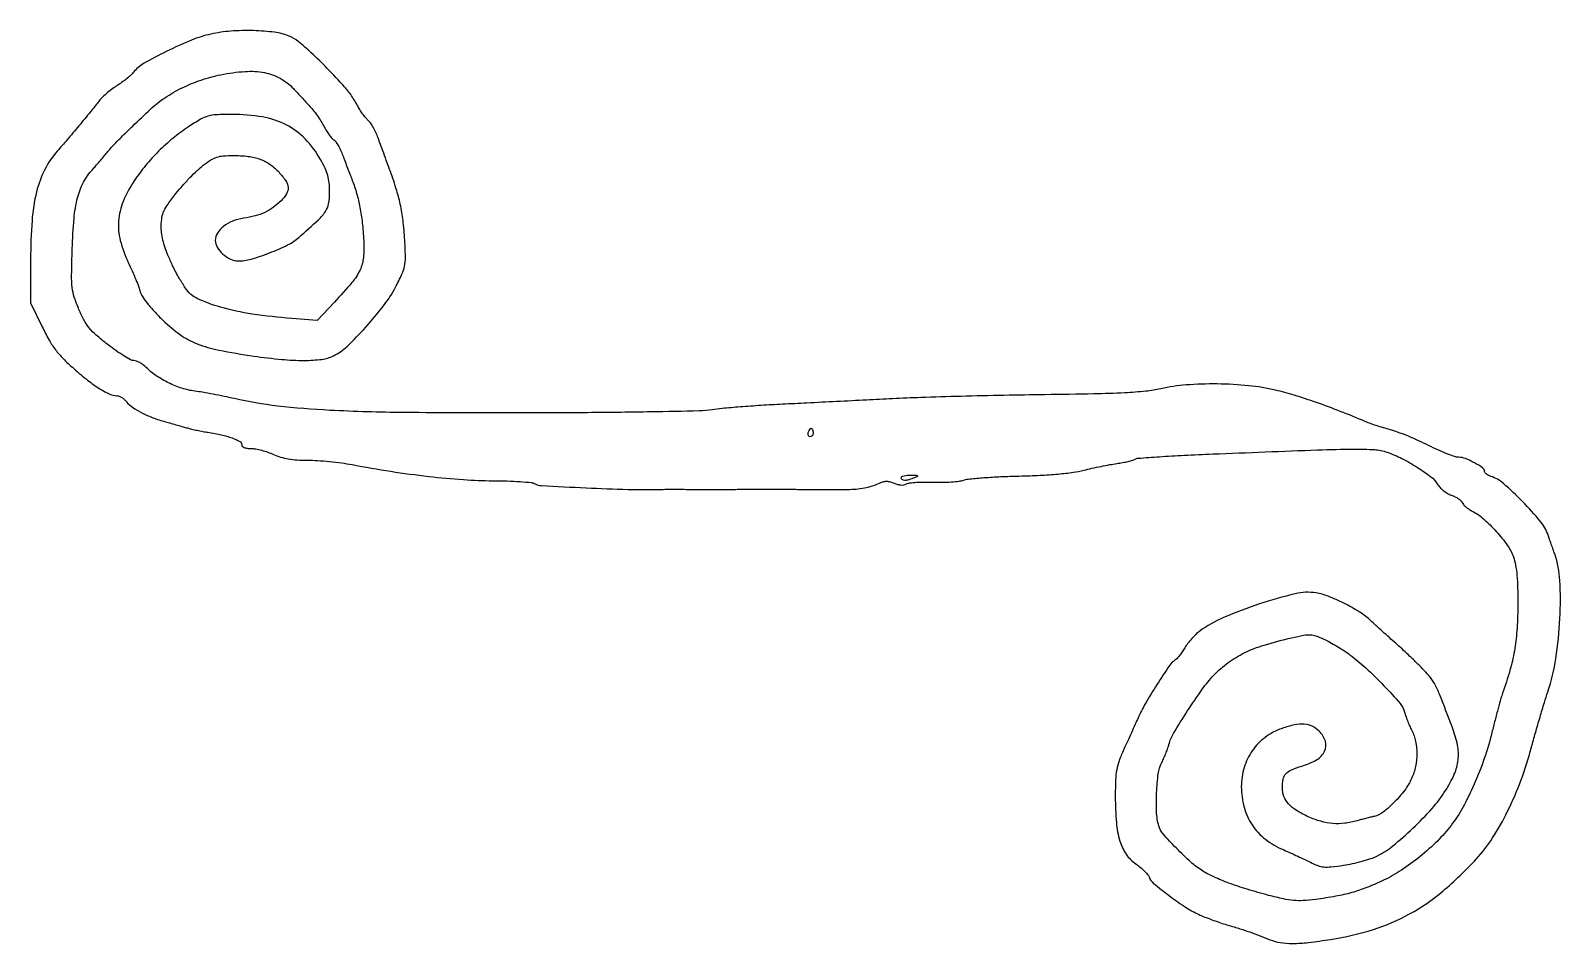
# Model space of a CAD drawing. Extents: x 0 to 522, y 0 to 312.
import ezdxf

# ---------------------------------------------------------------- set-up
doc = ezdxf.new("R2010")
doc.units = 0

msp = doc.modelspace()

# ---------------------------------------------------------------- linework, layer by layer
for points in [[(61.5, 310.408828, 0.042136), (54.920834, 308.352929, 0.017592), (46.436343, 304.540826, 0.014857), (38.512333, 300.343067, 0.097155), (35.116165, 297.42055, -0.04077), (34.201768, 296.435092, -0.01434), (32.740874, 295.172763, -0.014128), (31.048186, 293.870739, -0.016084), (29.354878, 292.724024, 0.021517), (27.626169, 291.525745, 0.016116), (25.826501, 290.06631, 0.016366), (24.218863, 288.579596, 0.035479), (23.108893, 287.316092, -0.008194), (20.428926, 283.907265, -0.002919), (16.493611, 279.124381, -0.002979), (12.39838, 274.265116, -0.006037), (9.107342, 270.5, 0.066987), (4.835579, 264.210368, 0.055415), (2.039771, 256.60136, 0.04218), (0.482882, 246.772418, 0.018198), (0, 233.509143), (0, 218.646065), (3.962745, 210.459046, 0.016415), (6.299405, 206.010097, 0.033042), (8.479027, 202.701392, 0.033114), (11.072382, 199.713151, 0.016561), (14.712745, 196.275905, 0.013602), (19.54841, 192.23266, 0.026937), (23.630478, 189.347165, 0.033497), (26.988735, 187.536486, 0.10729), (29.460128, 187, -0.100215), (30.181255, 186.853998, -0.040819), (31.072675, 186.388645, -0.038281), (31.978714, 185.715134, -0.03968), (32.759787, 184.918792, 0.067721), (34.817404, 183.043174, 0.032268), (37.896693, 181.199827, 0.028751), (41.699891, 179.513226, 0.022404), (46, 178.111454, -0.000707), (47.942484, 177.570222, -0.000545), (50.059375, 176.974678, -0.000551), (52.035812, 176.413966, -0.001321), (53.5, 175.99265, 0.012685), (54.933172, 175.615306, 0.006046), (56.79375, 175.199267, 0.005989), (58.749427, 174.811133, 0.008471), (60.5, 174.516039, -0.017814), (65.07713, 173.656237, -0.031767), (68.752934, 172.580035, -0.035245), (71.348682, 171.424604, -0.277174), (72, 170.33994, 0.195207), (72.226983, 169.780705, 0.101054), (72.860468, 169.348947, 0.066447), (73.881929, 169.072707, 0.031176), (75.25, 168.978038, -0.043596), (76.802756, 168.831813, -0.019001), (78.825829, 168.381479, -0.018633), (80.952088, 167.737033, -0.023611), (82.859204, 166.978038, 0.034681), (85.273532, 166.07852, 0.029832), (87.913293, 165.466945, 0.02602), (90.936889, 165.114666, 0.015991), (94.521236, 165, -0.01596), (97.882253, 164.892687, -0.008794), (101.981261, 164.558191, -0.00876), (106.130409, 164.072489, -0.013885), (109.662032, 163.49597, 0.009103), (122.848137, 161.213755, 0.009764), (135.804486, 159.471822, 0.010426), (147.700938, 158.359069, 0.018105), (157.613775, 158, -0.007767), (162.551454, 157.923296, -0.010351), (167.031456, 157.691172, -0.007856), (170.745944, 157.362781, -0.097181), (172.095909, 156.948671, 0.110243), (174.323803, 156.327768, 0.001315), (189.505386, 155.574596, 0.004316), (203.818433, 155.026012, 0.01428), (213.25, 155.015461, -0.004329), (214.75042, 155.043644, -0.001487), (216.923014, 155.059178, -0.001259), (219.660749, 155.063719, -0.000699), (223, 155.056182, 0.000613), (224.172993, 155.053333, 0.000098), (226.46875, 155.051019, 0.000108), (229.173349, 155.049408, 0.000095), (232, 155.048872, 0.000095), (234.826651, 155.049408, 0.000108), (237.53125, 155.051019, 0.000098), (239.827007, 155.053333, 0.000613), (241, 155.056182, -0.000387), (241.976053, 155.058994, -0.000161), (243.29375, 155.061345, -0.000159), (244.705005, 155.062958, -0.000206), (246, 155.063492), (248.70625, 155.063492), (251, 155.063492), (253.29375, 155.063492), (256, 155.063492, -0.000206), (257.294995, 155.062958, -0.000159), (258.70625, 155.061345, -0.000161), (260.023947, 155.058994, -0.000387), (261, 155.056182, 0.000613), (262.172993, 155.053333, 0.000098), (264.46875, 155.051019, 0.000108), (267.173349, 155.049408, 0.000095), (270, 155.048872, -0.000117), (272.808404, 155.048214, -0.00014), (275.457813, 155.046232, -0.000121), (277.692475, 155.043397, -0.000907), (278.75, 155.039883, 0.024312), (281.59647, 155.163721, 0.02373), (284.440881, 155.563238, 0.024882), (287.067373, 156.196942, 0.038381), (289.25, 157.026542, -0.034069), (290.732547, 157.604709, -0.069953), (291.959763, 157.807861, -0.073014), (293.161163, 157.661295, -0.040112), (294.557147, 157.155916, 0.039916), (295.744304, 156.725612, 0.051635), (296.886586, 156.535678, 0.057925), (297.925752, 156.591983, 0.080218), (298.807147, 156.893826, -0.092706), (299.875004, 157.230191, -0.013212), (302.171923, 157.446387, -0.01465), (304.933064, 157.551714, -0.012022), (307.884504, 157.506807, 0.013557), (310.940186, 157.469693, 0.013274), (314.014988, 157.597415, 0.013275), (316.704239, 157.852607, 0.047815), (318.384504, 158.222557, -0.054395), (320.385246, 158.635613, -0.00555), (325.215957, 159.041415, -0.006882), (331.000447, 159.382766, -0.005438), (337.265562, 159.597765, 0.006636), (344.331265, 159.857182, 0.009758), (350.529371, 160.28855, 0.011023), (355.652778, 160.859826, 0.029306), (359.265562, 161.560948, -0.007159), (362.017464, 162.222615, -0.005004), (365.137384, 162.892935, -0.005049), (368.141298, 163.475412, -0.010457), (370.5, 163.857312, 0.01078), (372.505899, 164.183419, 0.012505), (374.398303, 164.582286, 0.011574), (375.9767, 164.995234, 0.069689), (376.749543, 165.338687, -0.121744), (377.779257, 165.674273, -0.001388), (385.049354, 166.18384, -0.004165), (393.481301, 166.680808, -0.002693), (403.249543, 167.122193, -0.000476), (438.996082, 168.5105, -0.007032), (451.54889, 168.809357, -0.019992), (458.372202, 168.602963, -0.066038), (462.769483, 167.701958, -0.033887), (467.768315, 165.578252, -0.02381), (473.083406, 162.555497, -0.022438), (477.662183, 159.358194, -0.096763), (479.849846, 156.881083, 0.058104), (480.670884, 155.79336, 0.033942), (481.878214, 154.690336, 0.03352), (483.255477, 153.737125, 0.047891), (484.597656, 153.100848, -0.030622), (485.866834, 152.551936, -0.033086), (487.02561, 151.864281, -0.03512), (487.928451, 151.146155, -0.116078), (488.353165, 150.522049, 0.094589), (488.752795, 149.877526, 0.030144), (489.569263, 149.090741, 0.028865), (490.605265, 148.304959, 0.028493), (491.729245, 147.640013, -0.061506), (495.610374, 144.984175, -0.028671), (499.95071, 140.687929, -0.028563), (503.729438, 135.977322, -0.069296), (505.785912, 132.032822, -0.040404), (506.54078, 129.211647, -0.022986), (507.015477, 125.709393, -0.017116), (507.263486, 121.165427, -0.007054), (507.301644, 115, -0.01499), (506.986059, 106.676579, -0.026553), (506.157407, 99.859901, -0.026909), (504.620251, 93.231182, -0.01589), (502.114324, 85.5, 0.017352), (501.548525, 83.736861, 0.002914), (500.602268, 80.317715, 0.003187), (499.538667, 76.283735, 0.002824), (498.481918, 72.070944, -0.022611), (495.891612, 63.240635, -0.020904), (492.454788, 54.44124, -0.021827), (488.544913, 46.505908, -0.037685), (484.533637, 40.34026, -0.034621), (479.870324, 35.037632, -0.024508), (473.967686, 29.742066, -0.024549), (467.5925, 25.063043, -0.035387), (461.5, 21.628599, -0.016471), (455.783608, 19.14659, -0.025631), (450.694426, 17.429308, -0.024067), (445.229457, 16.172388, -0.012493), (438.308639, 15.105485, -0.016835), (434.081505, 14.70567, -0.03692), (430.834118, 14.748442, -0.032353), (427.374936, 15.277124, -0.010309), (422.308639, 16.500633, -0.009434), (414.981267, 18.579494, -0.014802), (408.776932, 20.669449, -0.017306), (403.676277, 22.760883, -0.033022), (399.768449, 24.844027, -0.044259), (395.813715, 27.814598, -0.016837), (390.840238, 32.60226, -0.013385), (386.294189, 37.541264, -0.110693), (384.84968, 40.206059, -0.057956), (384.084947, 44.930837, -0.022846), (384.091562, 51.529632, -0.021859), (384.673488, 57.949477, -0.082735), (385.8581, 61.789838, 0.012001), (386.613657, 63.393506, 0.009775), (387.347264, 65.144515, 0.009905), (387.959525, 66.784116, 0.02531), (388.318347, 68, -0.075853), (389.842226, 71.730859, -0.009073), (394.568836, 79.314778, -0.011401), (399.685918, 86.822053, -0.034537), (403.620693, 91.588275, -0.043236), (408.535701, 95.944515, -0.047335), (413.986358, 99.242894, -0.038677), (420.840381, 101.919255, -0.017366), (430.187948, 104.408206, -0.00959), (434.339805, 105.277187, -0.057653), (436.536064, 105.43551, -0.075488), (438.447924, 105.060074, -0.022897), (441.187948, 103.932547, -0.017391), (443.163029, 102.926914, -0.009036), (445.558646, 101.543166, -0.008973), (447.970324, 100.031785, -0.013502), (450.011697, 98.620881, -0.028837), (455.449947, 94.137736, -0.015592), (461.629951, 88.045253, -0.011222), (467.164781, 81.970247, -0.120944), (468.676581, 79.035911, 0.025225), (469.037582, 77.805827, 0.010007), (469.651246, 76.155064, 0.009874), (470.385969, 74.396115, 0.012219), (471.1419, 72.789838, -0.063837), (472.459362, 69.02713, -0.052993), (472.897581, 64.804509, -0.051739), (472.438068, 60.480081, -0.05432), (471.101334, 56.416186, -0.053837), (468.719831, 52.387579, -0.03412), (465.162326, 48.245894, -0.033665), (461.354474, 44.86817, -0.110356), (458.327289, 43.448638, 0.00554), (457.028548, 43.144903, 0.003065), (455.449266, 42.746774, 0.003056), (453.853868, 42.323743, 0.004916), (452.5, 41.941552, -0.042321), (448.279128, 41.084284, -0.049658), (444.197886, 41.016729, -0.048496), (440.104226, 41.759956, -0.037492), (435.844947, 43.321785, -0.032582), (431.790802, 45.49232, -0.070326), (429.083011, 47.759746, -0.090901), (427.538631, 50.267673, -0.092929), (427, 53.140719, -0.048709), (427.290456, 56.115164, -0.133665), (428.219898, 57.989059, -0.111971), (430.08702, 59.326507, -0.028925), (433.599564, 60.571968, 0.061187), (438.658634, 62.741576, 0.146671), (441.419375, 65.692112, 0.195889), (441.670149, 69.073145, 0.118691), (439.545455, 72.545455, 0.0864), (437.199819, 74.195452, 0.092368), (434.488491, 74.906404, 0.071539), (431.15525, 74.670666, 0.031446), (426.889899, 73.461154, 0.075439), (421.169797, 70.411751, 0.08007), (416.745019, 65.854285, 0.079608), (413.957913, 60.113096, 0.073398), (413, 53.622743, 0.065641), (413.934249, 46.53703, 0.082184), (416.671416, 40.508199, 0.081462), (421.227994, 35.643946, 0.063191), (427.5, 31.975258, -0.004671), (429.710364, 31.00827, -0.003116), (432.224532, 29.861398, -0.003137), (434.649022, 28.71859, -0.006147), (436.562237, 27.772969, 0.028958), (439.098994, 26.660031, 0.066857), (441.125502, 26.202559, 0.048994), (443.559236, 26.225443, 0.010009), (447.834134, 26.772719, 0.016764), (450.904277, 27.334156, 0.013431), (454.167962, 28.137187, 0.013647), (457.148579, 29.044233, 0.033265), (459.271897, 29.915066, 0.056191), (464.680016, 33.366082, 0.020471), (471.515859, 39.375829, 0.020779), (478.049574, 46.152713, 0.038912), (482.641778, 52.221188, 0.039169), (485.653076, 57.843578, 0.076243), (486.964579, 62.749477, 0.077333), (486.736568, 67.776462, 0.041321), (485, 73.764117, 0.001898), (480.591746, 85.174526, 0.033443), (478.90809, 88.757072, 0.057899), (476.962753, 91.4713, 0.01038), (472.67318, 96, 0.008056), (471.385983, 97.262308, 0.002615), (469.443564, 99.0875, 0.002606), (467.263215, 101.093805, 0.00293), (465.145071, 103, -0.001028), (462.963308, 104.948483, -0.000792), (460.590082, 107.083537, -0.0008), (458.378084, 109.086322, -0.001911), (456.743785, 110.582252, 0.048466), (453.150464, 113.303654, 0.022015), (447.990223, 116.171889, 0.02191), (442.648179, 118.554146, 0.053749), (438.506673, 119.69263, 0.099946), (431.404954, 119.420105, 0.020069), (419.170237, 115.932152, 0.02204), (406.905598, 111.288736, 0.056658), (398.686164, 106.591408, 0.034824), (397.454676, 105.549909, 0.018432), (396.072817, 104.102723, 0.018255), (394.762075, 102.511174, 0.026839), (393.741006, 101.014746, -0.015088), (392.831147, 99.611604, -0.016274), (391.85997, 98.301749, -0.015982), (390.957832, 97.23612, -0.071555), (390.330399, 96.714612, 0.107238), (388.524697, 94.983694, 0.006167), (384.288073, 88.524957, 0.01017), (380.248959, 81.905477, 0.028134), (377.77167, 77.044059, -0.001633), (376.801317, 74.861186, -0.000729), (375.510209, 71.993318, -0.000721), (374.135595, 68.963464, -0.000978), (372.88472, 66.231066, 0.019843), (371.309113, 62.415257, 0.043597), (370.483522, 59.370346, 0.035225), (370.104644, 55.850053, 0.009199), (370, 50.162567, 0.020751), (370.367775, 41.304724, 0.053492), (371.574637, 35.025159, 0.075161), (373.737758, 30.510273, 0.092697), (377.020693, 27.202972, -0.020412), (378.562399, 26.042961, -0.022297), (379.957757, 24.793094, -0.022452), (381.04754, 23.625308, -0.094122), (381.521157, 22.794795, 0.138457), (383.053835, 20.581881, 0.012221), (388.457419, 16.340788, 0.017091), (394.294416, 12.288712, 0.039272), (399, 9.753706, 0.010185), (401.049241, 8.898702, 0.00622), (403.5, 7.969339, 0.006233), (405.952011, 7.108714, 0.010997), (408, 6.468243, -0.005896), (412.040743, 5.249683, -0.006858), (415.851977, 3.993439, -0.007225), (419.433634, 2.699954, -0.008515), (422.783927, 1.369395, 0.061133), (426.250323, 0.398981, 0.038822), (430.436927, 0.091789, 0.027736), (435.899405, 0.418932, 0.010408), (443.5, 1.459734, 0.036423), (458.088045, 4.871123, 0.05065), (470.417122, 10.138326, 0.049147), (481.705163, 17.913648, 0.031738), (493.16688, 28.913701, 0.042816), (498.708562, 36.099752, 0.0282), (503.852694, 45.19034, 0.026106), (508.358259, 55.660748, 0.022824), (511.978448, 67.019987, -0.00318), (513.342811, 71.964336, -0.002465), (514.88908, 77.330871, -0.002492), (516.381559, 82.324117, -0.006004), (517.548675, 86, 0.041388), (520.291232, 97.368506, 0.025985), (521.684822, 110.979497, 0.025848), (521.663921, 123.962751, 0.069626), (519.904114, 133, 0.000788), (519.36693, 134.553464, 0.000525), (518.746531, 136.33244, 0.000528), (518.140924, 138.05731, 0.001034), (517.654294, 139.429582, 0.087033), (514.977469, 144.143164, 0.020839), (508.938938, 150.866634, 0.020021), (502.405616, 157.042872, 0.102846), (498.083789, 159.473406, -0.038714), (497.286286, 159.796314, -0.048869), (496.612113, 160.218771, -0.057098), (496.146351, 160.671767, -0.173), (496, 161.082086, 0.243508), (495.351409, 162.334881, 0.027532), (492.556478, 164.088356, 0.032589), (489.44862, 165.551861, 0.093617), (487.11597, 165.996262, -0.080987), (485.746656, 166.221725, -0.012109), (483.115962, 167.179109, -0.013345), (480.040473, 168.479169, -0.011154), (476.846707, 170.017726, 0.011188), (473.444436, 171.656442, 0.009178), (469.741231, 173.257756, 0.009295), (466.282158, 174.604134, 0.024103), (463.730736, 175.405702, -0.008827), (461.471985, 176.040223, -0.006624), (459.008404, 176.81517, -0.006701), (456.708902, 177.606435, -0.015247), (455, 178.279706, 0.008283), (446.752113, 181.662639, 0.008924), (438.598072, 184.683706, 0.009534), (431.049144, 187.167789, 0.016464), (424.671043, 188.904933, 0.034012), (415.565336, 190.421041, 0.021448), (404.799541, 191.004025, 0.021542), (394.166189, 190.665036, 0.038182), (385.5, 189.343988, -0.032545), (380.46226, 188.517908, -0.011691), (373.209175, 187.979587, -0.007638), (362.654202, 187.605505, -0.00209), (346, 187.339512, 0.002008), (332.128053, 187.120226, 0.00165), (317.31875, 186.777715, 0.001666), (303.715298, 186.372795, 0.004425), (294, 185.965109, -0.000107), (285.226991, 185.521043, -0.000066), (274.940625, 185.003948, -0.000067), (264.796641, 184.496721, -0.000121), (256.5, 184.084988, 0.003474), (249.168711, 183.671864, 0.003744), (242.025, 183.165763, 0.003539), (235.902176, 182.642254, 0.017877), (232.5, 182.203965, -0.035431), (228.078676, 181.791427, -0.001347), (211.525334, 181.468442, -0.002343), (191.475763, 181.225257, -0.001465), (168, 181.119329, -0.002645), (127.366954, 181.270048, -0.010186), (102.125861, 182.011611, -0.016238), (84.235221, 183.485816, -0.027916), (69.5, 186.022907, 0.005636), (66.034536, 186.779871, 0.004331), (62.234375, 187.530914, 0.004379), (58.667786, 188.171454, 0.010381), (56, 188.569686, -0.04635), (51.62726, 189.547755, -0.035432), (47.079443, 191.382802, -0.035506), (42.848286, 193.835478, -0.047305), (39.425716, 196.665194, 0.035866), (38.393966, 197.558667, 0.0339), (37.226192, 198.314151, 0.035745), (36.099367, 198.837759, 0.091134), (35.216641, 199, -0.125146), (34.124525, 199.277698, -0.013127), (31.822326, 200.608871, -0.015609), (29.129905, 202.379474, -0.011908), (26.293477, 204.477006, -0.013592), (22.39046, 207.683522, -0.042097), (20.014499, 210.125358, -0.048514), (18.264921, 212.734854, -0.022954), (16.508862, 216.390915, -0.02149), (14.917706, 220.6323, -0.051529), (14.208754, 223.910825, -0.031211), (14.008385, 228.117657, -0.003995), (14.214662, 237.163908, -0.014239), (14.826383, 247.473763, -0.040266), (16.03286, 254.577651, -0.057027), (18.02771, 259.835175, -0.068938), (21.067194, 264.145024, 0.006412), (22.178601, 265.364495, 0.003445), (23.519738, 266.8956, 0.00343), (24.866033, 268.475911, 0.005371), (26, 269.855453, -0.017973), (28.066402, 272.244026, -0.008758), (30.863487, 275.147929, -0.005897), (34.848706, 279.049751, -0.001818), (40.944902, 284.836863, -0.0423), (45.806349, 288.697932, -0.032926), (51.663826, 292.058167, -0.031814), (58.147241, 294.733805, -0.032326), (64.883517, 296.548627, -0.032696), (73.164896, 297.657976, -0.064179), (79.790433, 297.257397, -0.078754), (85.168164, 295.320218, -0.079529), (89.662935, 291.819831, -0.000202), (90.711035, 290.694795, -0.000087), (92.108679, 289.192821, -0.000086), (93.596592, 287.592735, -0.000113), (94.951559, 286.134453, -0.020584), (96.290768, 284.567851, -0.012865), (97.733164, 282.632231, -0.012907), (99.058251, 280.648341, -0.022833), (100.031589, 278.93808, 0.019078), (100.884653, 277.412635, 0.020606), (101.831309, 275.996494, 0.020636), (102.738132, 274.855931, 0.086516), (103.413899, 274.303627, -0.109838), (104.069981, 273.714834, -0.023157), (104.911553, 272.41419, -0.023214), (105.764726, 270.781653, -0.020185), (106.507065, 269, 0.001183), (107.257656, 266.986274, 0.000754), (108.139977, 264.646875, 0.000757), (109.01227, 262.355066, 0.001409), (109.727549, 260.5, -0.023873), (111.2263, 256.023828, -0.021664), (112.347599, 251.278479, -0.019629), (113.139024, 246.022912, -0.013379), (113.64284, 240, -0.03751), (113.535698, 234.141586, -0.087862), (112.377494, 229.932865, -0.064576), (109.606823, 225.636661, -0.013519), (103.631488, 218.943521), (97.762976, 212.717339), (89.131488, 213.362638, -0.018068), (75.610214, 214.866335, -0.032993), (64.763821, 217.210488, -0.04036), (56.816642, 220.197176, -0.143009), (52.778646, 223.769284, -0.003693), (50.689224, 227.138807, -0.015005), (49.495179, 229.235561, -0.015255), (48.438385, 231.383906, -0.003909), (46.863217, 234.922253, -0.024092), (45.8957, 237.470715, -0.022881), (45.158892, 240.144337, -0.023833), (44.699538, 242.734839, -0.035711), (44.569976, 245.027565, -0.037959), (44.821443, 247.788722, -0.065354), (45.496566, 249.992845, -0.047477), (46.874658, 252.385107, -0.011927), (49.569976, 255.994881, -0.014635), (51.778978, 258.647034, -0.011183), (54.342485, 261.420265, -0.011336), (56.862261, 263.911193, -0.02602), (58.893802, 265.63957, -0.022248), (61.495414, 267.451789, -0.060765), (63.518038, 268.410318, -0.059594), (65.734371, 268.864496, -0.020773), (68.994579, 269, -0.029823), (74.245827, 268.68651, -0.057895), (78.327211, 267.709697, -0.066521), (81.695398, 265.941511, -0.054119), (84.75, 263.238551, -0.037087), (87.053126, 260.296145, -0.129957), (87.830149, 258.038819, -0.155352), (87.325599, 255.933197, -0.060567), (85.459049, 253.549958, -0.039462), (82.762833, 251.248772, -0.047616), (79.895573, 249.559259, -0.044556), (76.60465, 248.364466, -0.02866), (72.624444, 247.549752, 0.058054), (68.896153, 246.555641, 0.072281), (65.788733, 244.772871, 0.085612), (63.719298, 242.482709, 0.141943), (63, 240, 0.140082), (63.65633, 237.703313, 0.069813), (65.612246, 235.362739, 0.0684), (68.19983, 233.597409, 0.116045), (70.739204, 233, 0.069873), (75.187918, 233.624743, 0.022315), (81.537992, 235.754938, 0.022434), (87.690227, 238.451947, 0.066878), (91.5, 241.011456, 0.0056), (98.185444, 247.070966, 0.057021), (100.62044, 249.907623, 0.108167), (101.67309, 252.543589, 0.041134), (102, 256.510626, 0.023885), (101.849935, 259.650189, 0.04339), (101.384585, 262.175243, 0.041932), (100.477548, 264.638731, 0.020773), (98.943544, 267.598674, 0.061887), (93.636727, 274.677398, 0.083375), (87.213138, 279.435273, 0.075772), (79.104482, 282.121453, 0.042185), (68.710045, 283, 0.010244), (63.314072, 282.889438, 0.059485), (60.508569, 282.437253, 0.064381), (57.984215, 281.34843, 0.013172), (53.863953, 278.752904, 0.024007), (48.527524, 274.808721, 0.024715), (43.647646, 270.407101, 0.02485), (39.250488, 265.569812, 0.024892), (35.357605, 260.32277, 0.048261), (31.561324, 253.241131, 0.080959), (29.999145, 246.689665, 0.081156), (30.599787, 239.992465, 0.04872), (33.334546, 232.471788, -0.007305), (34.664917, 229.582585, -0.007389), (35.905067, 226.666713, -0.007234), (36.909911, 224.098011, -0.029656), (37.402701, 222.5, 0.0862), (38.121817, 220.853588, 0.021835), (39.841894, 218.481738, 0.019986), (42.215143, 215.726621, 0.013317), (45.138968, 212.757275, 0.036799), (51.080212, 207.824471, 0.060962), (56.798626, 204.718395, 0.045647), (64.186413, 202.557317, 0.012595), (76.128338, 200.529999, 0.012546), (85.649284, 199.402416, 0.023751), (93.365695, 199.052625, 0.029085), (99.359055, 199.414741, 0.085835), (103.29966, 200.589596, 0.074785), (107.932763, 203.829773, 0.019247), (114.323599, 210.384703, 0.020411), (120.423375, 217.724123, 0.042219), (124.432695, 224.003872, 0.011964), (126.661021, 228.502593, 0.056633), (127.572232, 231.226441, 0.05536), (127.859159, 234.112992, 0.011116), (127.684505, 239.284208, 0.012974), (127.124242, 246.106446, 0.02342), (126.260217, 251.646309, 0.023533), (124.885071, 257.063281, 0.013245), (122.736617, 263.5, 0.000013), (121.642571, 266.50959, 0.00001), (120.458768, 269.765625, 0.00001), (119.359624, 272.788427, 0.000025), (118.555278, 275, 0.022042), (117.793744, 276.837181, 0.020821), (116.860127, 278.636344, 0.021304), (115.899985, 280.157955, 0.065294), (115.083177, 281.059893, -0.043587), (114.256702, 281.896689, -0.017464), (113.272662, 283.172099, -0.017126), (112.301821, 284.628442, -0.020721), (111.496812, 286.059893, 0.020913), (110.636928, 287.587551, 0.012299), (109.489597, 289.342221, 0.012291), (108.254443, 291.042438, 0.020475), (107.122824, 292.402987, 0.009035), (101.099365, 298.832391, 0.014749), (95.737823, 304.035667, 0.016046), (91.241725, 307.891079, 0.070098), (88.23814, 309.678378, 0.067221), (83.246234, 311.020064, 0.025259), (76.012371, 311.584138, 0.025206), (68.274187, 311.405437, 0.036306)], [(266.604167, 173.270833, -0.198339), (265.941134, 172.995338, -0.274516), (265.399603, 173.315272, -0.160291), (265.239822, 174.176395, -0.105175), (265.582949, 175.134215, -0.024362), (266.012891, 175.759582, -0.233206), (266.294341, 175.899578, -0.286646), (266.536207, 175.749629, -0.033951), (266.787251, 175.138246, -0.052621), (266.903448, 174.610215, -0.052345), (266.907167, 174.068604, -0.057227), (266.805016, 173.594136, -0.115259)], [(301.5, 159, -0.028241), (299.629152, 158.318381, -0.073362), (298.213987, 158.10962, -0.143808), (297.34712, 158.364209, -0.255204), (297, 159, -0.271066), (297.222366, 159.380032, -0.058404), (297.954687, 159.685604, -0.045955), (299.004754, 159.884048, -0.029148), (300.25, 159.929715, -0.005351), (302.080913, 159.87051, -0.150234), (302.524829, 159.712848, -0.552992), (302.506264, 159.478284, -0.018923)]]:
    msp.add_lwpolyline(points, format="xyb", close=True)

doc.saveas('drawing.dxf')
